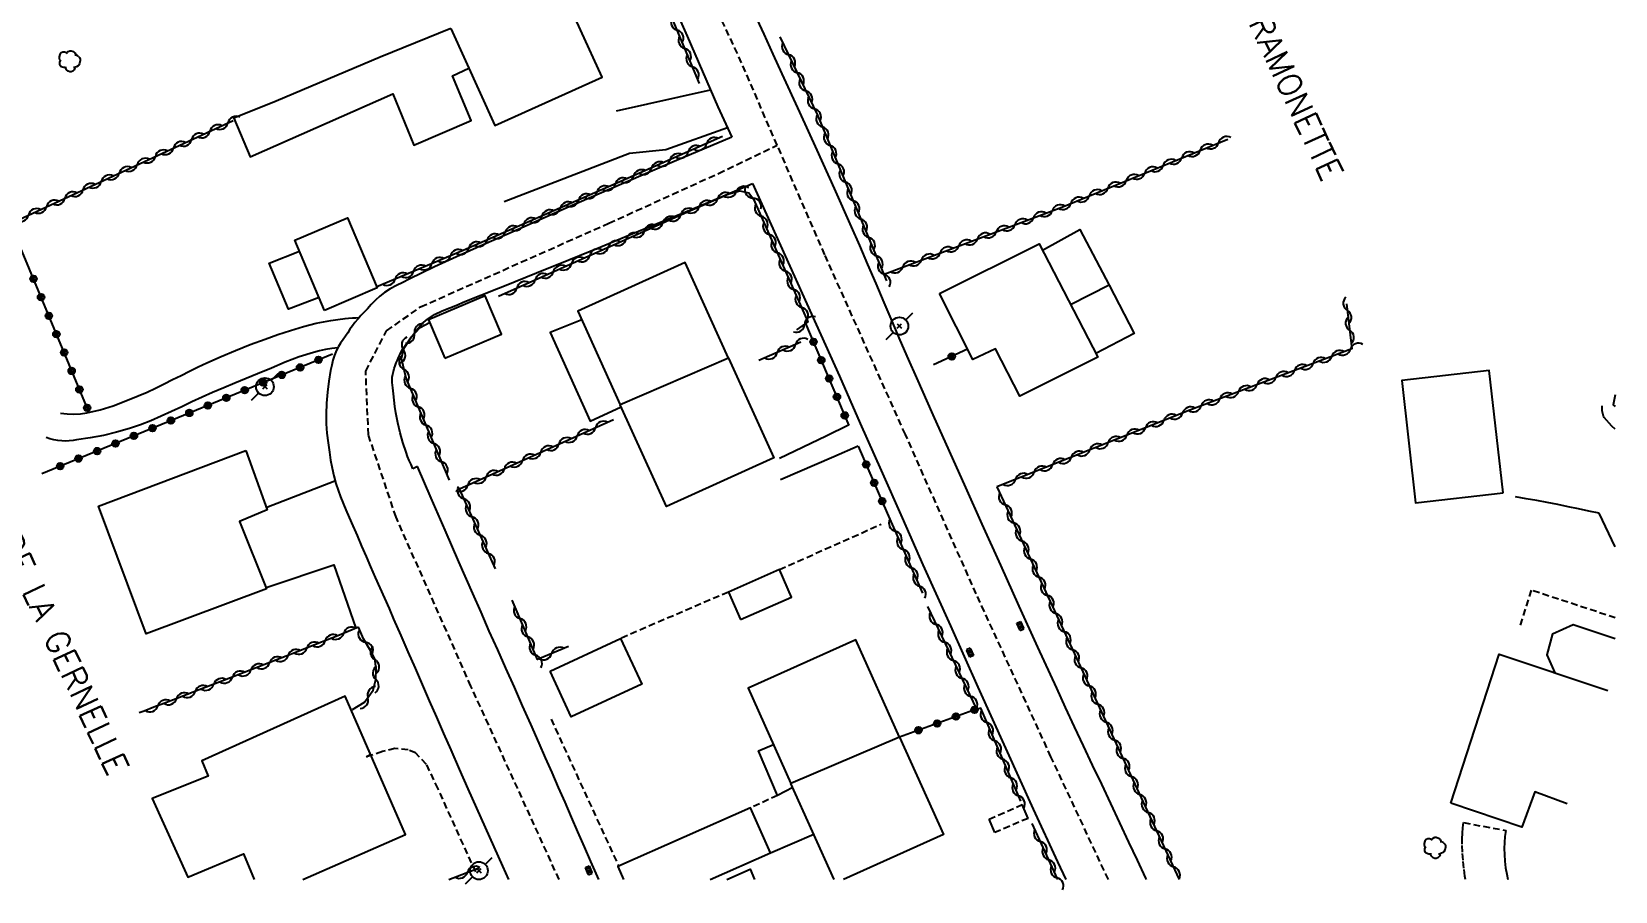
# Model space of a CAD drawing. Header units: millimetres. Extents: x 199000 to 200001, y 52999 to 53673.
# Drawn here: x 199881 to 200000, y 52999.1 to 53063.7 of the extents above; entities that cross this region are included whole.
import ezdxf
from ezdxf.enums import TextEntityAlignment as Align

# ---------------------------------------------------------------- set-up
doc = ezdxf.new("R2010")
doc.units = ezdxf.units.MM
doc.linetypes.add('DASHED', pattern=[0.75, 0.5, -0.25])
doc.layers.get('0').update_dxf_attribs({"linetype": 'CONTINUOUS'})
for name, color, linetype in [('W0001', 6, 'DASHED'), ('W0008', 7, 'CONTINUOUS'), ('W0017', 7, 'CONTINUOUS'), ('W0071', 7, 'CONTINUOUS'), ('W0101', 7, 'CONTINUOUS'), ('W0104', 1, 'CONTINUOUS'), ('W0105', 7, 'CONTINUOUS'), ('W0112', 1, 'DASHED'), ('W0300', 7, 'CONTINUOUS'), ('W0310', 3, 'CONTINUOUS'), ('W0323', 7, 'CONTINUOUS'), ('W0401', 7, 'CONTINUOUS'), ('W0473', 7, 'CONTINUOUS'), ('W0989', 7, 'CONTINUOUS'), ('W1102', 7, 'CONTINUOUS')]:
    doc.layers.add(name, color=color, linetype=linetype)
doc.styles.get("Standard").update_dxf_attribs({"font": 'romans.shx', "width": 0.85})

# ---------------------------------------------------------------- blocks, each defined once
blk = doc.blocks.new('T473')
for p, q in [((-0.166667, 0.166667), (0.166667, -0.166667)), ((-0.166667, -0.166667), (0.166667, 0.166667)), ((0.500001, 0.500001), (1.000002, 1.000002)), ((-1.000002, -1.000002), (-0.500001, -0.500001))]:
    blk.add_line(p, q)
blk.add_ellipse((0, 0), major_axis=(0.471405, 0.471405), ratio=1, start_param=5.4977871438, end_param=11.780972451)
blk = doc.blocks.new('T401')
for p, q in [((-0.3, 0.3), (0, 0.3)), ((-0.3, -0.25), (-0.3, 0.3)), ((-0.3, 0.15), (0, 0.15)), ((-0.3, 0), (0, 0)), ((0, 0.3), (0, -0.25)), ((-0.3, -0.15), (0, -0.15)), ((-0.3, -0.25), (-0.3, -0.3)), ((-0.3, -0.3), (0, -0.3)), ((0, -0.3), (0, -0.25))]:
    blk.add_line(p, q)
blk = doc.blocks.new('T300')
for p, q in [((-0.8, 0.51), (-0.86, 0.34)), ((-0.86, 0.34), (-0.86, 0.17)), ((-0.86, 0.17), (-0.74, 0.06)), ((-0.69, 0.63), (-0.8, 0.51)), ((-0.8, -0.06), (-0.74, 0.06)), ((-0.74, 0.06), (-0.69, 0.11)), ((-0.57, 0.69), (-0.69, 0.63)), ((-0.46, 0.69), (-0.57, 0.69)), ((-0.29, 0.63), (-0.46, 0.69)), ((-0.29, 0.63), (-0.17, 0.74)), ((-0.23, 0.57), (-0.29, 0.63)), ((-0.17, 0.74), (-0.06, 0.8)), ((-0.06, 0.8), (0.06, 0.8)), ((0.06, 0.8), (0.23, 0.74)), ((0.23, 0.74), (0.34, 0.63)), ((0.34, 0.63), (0.4, 0.51)), ((0.46, 0.46), (0.34, 0.46)), ((0.4, 0.51), (0.4, 0.46)), ((0.57, 0.4), (0.46, 0.46)), ((0.57, 0.4), (0.69, 0.29)), ((0.69, 0.29), (0.74, 0.17)), ((0.74, 0.06), (0.69, -0.17)), ((0.74, 0.17), (0.74, 0.06)), ((-0.8, -0.17), (-0.8, -0.06)), ((-0.8, -0.23), (-0.8, -0.17)), ((-0.74, -0.34), (-0.8, -0.23)), ((-0.69, -0.4), (-0.74, -0.34)), ((-0.51, -0.46), (-0.69, -0.4)), ((-0.4, -0.46), (-0.51, -0.46)), ((-0.4, -0.46), (-0.34, -0.46)), ((-0.34, -0.46), (-0.34, -0.4)), ((-0.34, -0.51), (-0.34, -0.46)), ((-0.29, -0.63), (-0.34, -0.51)), ((-0.17, -0.74), (-0.29, -0.63)), ((-0.06, -0.8), (-0.17, -0.74)), ((0.06, -0.8), (-0.06, -0.8)), ((0.17, -0.74), (0.06, -0.8)), ((0.23, -0.69), (0.17, -0.74)), ((0.29, -0.46), (0.23, -0.46)), ((0.29, -0.63), (0.23, -0.69)), ((0.46, -0.4), (0.29, -0.46)), ((0.34, -0.51), (0.29, -0.63)), ((0.34, -0.51), (0.34, -0.46)), ((0.57, -0.34), (0.46, -0.4)), ((0.63, -0.29), (0.57, -0.34)), ((0.69, -0.17), (0.63, -0.29))]:
    blk.add_line(p, q)
blk = doc.blocks.new('t323o')
at = {"color": 0, "linetype": 'Continuous'}
for radius in [0.25, 0.15]:
    blk.add_circle((0, 0), radius, dxfattribs=at)
blk = doc.blocks.new('t310o')
at = {"color": 0, "linetype": 'Continuous'}
for centre, start, end in [((-0.5, 0.38), 216.8699, 323.1304), ((0.5, -0.37), 36.8699, 143.1303)]:
    blk.add_arc(centre, 0.625, start, end, dxfattribs=at)

msp = doc.modelspace()

# ---------------------------------------------------------------- linework, layer by layer
at = {"layer": 'W0001'}
for points in [[(199937.03, 53055.2), (199934.04, 53062.09), (199928.75, 53073.44), (199923.05, 53086.5), (199917.1, 53099.45), (199915, 53103.72)], [(199920.64, 53000), (199920.02, 53001.38), (199914.02, 53014.54), (199908.39, 53027.24), (199906.32, 53033.42), (199906.11, 53038.22), (199907.68, 53041.25), (199910.24, 53043.05), (199924.37, 53049.33), (199932.62, 53053.08), (199937.03, 53055.2)], [(199961.91, 53000), (199957.6, 53009.23), (199951.98, 53021.47), (199946.66, 53033.46), (199940.6, 53046.97), (199937.03, 53055.2)]]:
    msp.add_lwpolyline(points, dxfattribs=at)
at = {"layer": 'W0008'}
for points in [[(199929.08, 53066.04), (199930.26, 53063.39), (199931.42, 53060.73), (199932.58, 53058.08)], [(199964.77, 53000), (199964.72, 53000.1), (199964.09, 53001.46), (199963.45, 53002.82), (199962.77, 53004.27), (199962.09, 53005.71), (199961.41, 53007.16), (199960.73, 53008.6), (199960.05, 53010.04), (199959.37, 53011.49), (199958.7, 53012.94), (199958.03, 53014.39), (199956.62, 53017.46), (199955.22, 53020.54), (199953.83, 53023.63), (199952.44, 53026.71), (199951.2, 53029.46), (199949.97, 53032.2), (199948.74, 53034.94), (199947.52, 53037.7), (199946.9, 53039.11), (199946.28, 53040.54), (199945.67, 53041.96), (199945.07, 53043.38), (199944.46, 53044.81), (199943.85, 53046.23), (199943.24, 53047.65), (199942.61, 53049.07), (199941.33, 53051.95), (199940.03, 53054.82), (199938.72, 53057.69), (199937.41, 53060.55), (199936.72, 53062.05), (199936.04, 53063.55), (199935.35, 53065.05)], [(199932.58, 53058.08), (199933.61, 53055.79)], [(199933.61, 53055.79), (199929.47, 53054.04), (199925.34, 53052.27), (199921.23, 53050.48), (199917.11, 53048.67), (199915.17, 53047.8), (199913.22, 53046.94), (199911.29, 53046.05), (199909.37, 53045.12), (199908.9, 53044.89), (199908.43, 53044.66), (199907.96, 53044.41), (199907.52, 53044.13), (199907.17, 53043.85), (199906.84, 53043.55), (199906.52, 53043.23), (199906.24, 53042.89)], [(199909.66, 53030.88), (199909.52, 53031.19), (199909.38, 53031.49), (199909.25, 53031.81), (199909.14, 53032.12), (199908.91, 53032.85), (199908.71, 53033.59), (199908.53, 53034.34), (199908.38, 53035.09), (199908.3, 53035.56), (199908.24, 53036.03), (199908.19, 53036.5), (199908.14, 53036.97), (199908.12, 53037.17), (199908.1, 53037.36), (199908.1, 53037.56), (199908.11, 53037.76), (199908.15, 53037.98), (199908.2, 53038.2), (199908.26, 53038.41), (199908.33, 53038.62), (199908.4, 53038.83), (199908.49, 53039.04), (199908.58, 53039.24), (199908.67, 53039.44), (199908.81, 53039.71), (199908.96, 53039.96), (199909.12, 53040.21), (199909.3, 53040.45), (199909.63, 53040.9), (199909.97, 53041.34), (199910.34, 53041.76), (199910.76, 53042.13), (199911.29, 53042.47), (199911.86, 53042.74), (199912.44, 53042.98), (199913.01, 53043.21), (199913.44, 53043.4), (199913.88, 53043.58), (199914.32, 53043.76), (199914.76, 53043.93), (199915.21, 53044.11), (199915.65, 53044.28), (199916.09, 53044.45), (199916.53, 53044.63), (199918.95, 53045.6), (199921.37, 53046.58), (199923.78, 53047.56), (199926.19, 53048.55), (199928.44, 53049.48), (199930.69, 53050.42), (199932.94, 53051.37), (199935.18, 53052.32)], [(199935.18, 53052.32), (199941.72, 53037.84)], [(199906.24, 53042.89), (199905.99, 53042.64), (199905.75, 53042.39), (199905.52, 53042.13), (199905.29, 53041.86), (199905.11, 53041.61), (199904.93, 53041.36), (199904.76, 53041.1), (199904.59, 53040.85), (199904.41, 53040.59), (199904.23, 53040.33), (199904.07, 53040.07), (199903.92, 53039.79), (199903.77, 53039.42), (199903.65, 53039.04), (199903.56, 53038.66), (199903.47, 53038.27), (199903.33, 53037.46), (199903.23, 53036.64), (199903.17, 53035.81), (199903.14, 53034.99), (199903.15, 53034.26), (199903.2, 53033.55), (199903.28, 53032.83), (199903.38, 53032.12), (199903.47, 53031.52), (199903.58, 53030.93), (199903.71, 53030.35), (199903.87, 53029.77), (199904.22, 53028.77), (199904.62, 53027.79), (199905.04, 53026.82), (199905.46, 53025.85), (199905.8, 53025.07), (199906.14, 53024.28), (199906.48, 53023.5), (199906.83, 53022.71), (199907.17, 53021.93), (199907.52, 53021.15), (199907.87, 53020.37), (199908.21, 53019.58), (199908.75, 53018.35), (199909.28, 53017.12), (199909.82, 53015.89), (199910.35, 53014.66), (199910.88, 53013.43), (199911.42, 53012.2), (199911.96, 53010.97), (199912.5, 53009.75), (199913.14, 53008.29), (199913.79, 53006.83), (199914.44, 53005.37), (199915.09, 53003.92), (199915.74, 53002.46), (199916.39, 53001.01), (199916.84, 53000)], [(199941.72, 53037.84), (199943.27, 53034.28), (199944.84, 53030.74), (199946.41, 53027.19), (199947.98, 53023.65), (199950.04, 53019.06), (199952.1, 53014.47), (199954.18, 53009.88), (199956.27, 53005.3), (199958.1, 53001.34), (199958.72, 53000)], [(199910.01, 53031.06), (199909.66, 53030.88)], [(199923.63, 53000), (199923.03, 53001.36), (199922.54, 53002.47), (199922.06, 53003.58), (199921.57, 53004.7), (199921.09, 53005.81), (199920.6, 53006.93), (199920.11, 53008.04), (199919.63, 53009.15), (199919.14, 53010.26), (199918.52, 53011.67), (199917.9, 53013.07), (199917.28, 53014.47), (199916.65, 53015.88), (199916.03, 53017.28), (199915.4, 53018.68), (199914.78, 53020.09), (199914.17, 53021.49), (199913.12, 53023.88), (199912.08, 53026.27), (199911.04, 53028.66), (199910.01, 53031.06)]]:
    msp.add_lwpolyline(points, dxfattribs=at)
at = {"layer": 'W0017'}
for points in [[(199924.96, 53057.79), (199932.01, 53059.35)], [(199933.29, 53056.5), (199928.67, 53054.85), (199925.93, 53054.58), (199916.52, 53050.94)], [(200000, 53033.86), (199999.74, 53034.07), (199999.17, 53034.73), (199999.12, 53034.82), (199999.08, 53034.92), (199999.06, 53035.02), (199999.04, 53035.12), (199999.02, 53035.24), (199999.01, 53035.37), (199999.01, 53035.49), (199999.02, 53035.62)], [(199942.39, 53034.16), (199940.7, 53033.33), (199937.19, 53031.65)], [(199943.12, 53032.57), (199941.29, 53031.77), (199937.28, 53030.04)], [(199898.68, 53027.98), (199903.8, 53029.97)], [(199998.78, 53027.53), (199998, 53027.7), (199997.23, 53027.86), (199996.45, 53028.02), (199995.67, 53028.18), (199994.88, 53028.33), (199994.09, 53028.49), (199993.3, 53028.63), (199992.51, 53028.77)], [(200000, 53025.01), (199998.78, 53027.53)], [(199898.7, 53021.98), (199903.72, 53023.66), (199905.38, 53018.89)]]:
    msp.add_lwpolyline(points, dxfattribs=at)
at = {"layer": 'W0071'}
for points in [[(199883.18, 53035.06), (199883.68, 53035.01), (199884.18, 53034.99), (199884.68, 53035.01), (199885.17, 53035.07), (199886.17, 53035.3), (199887.14, 53035.61), (199888.08, 53035.98), (199889.02, 53036.36), (199889.68, 53036.64), (199890.32, 53036.94), (199890.97, 53037.25), (199891.6, 53037.58), (199892.24, 53037.9), (199892.88, 53038.22), (199893.52, 53038.53), (199894.17, 53038.83), (199895.25, 53039.31), (199896.34, 53039.77), (199897.44, 53040.22), (199898.55, 53040.63), (199899.5, 53040.96), (199900.46, 53041.27), (199901.43, 53041.56), (199902.4, 53041.81), (199902.94, 53041.92), (199903.48, 53042.02), (199904.02, 53042.09), (199904.56, 53042.16), (199904.83, 53042.19), (199905.11, 53042.22), (199905.38, 53042.23), (199905.65, 53042.25)], [(199904.02, 53039.96), (199903.56, 53039.91), (199903.1, 53039.84), (199902.65, 53039.74), (199902.2, 53039.62), (199901.12, 53039.28), (199900.07, 53038.88), (199899.03, 53038.45), (199897.99, 53038.02), (199897.14, 53037.67), (199896.29, 53037.32), (199895.44, 53036.96), (199894.6, 53036.6), (199893.82, 53036.26), (199893.05, 53035.9), (199892.29, 53035.54), (199891.52, 53035.18), (199890.75, 53034.82), (199889.97, 53034.49), (199889.18, 53034.17), (199888.37, 53033.9), (199887.39, 53033.62), (199886.4, 53033.39), (199885.4, 53033.21), (199884.39, 53033.05), (199884.12, 53033.01), (199883.84, 53032.98), (199883.56, 53032.96), (199883.27, 53032.97), (199882.97, 53033), (199882.68, 53033.05), (199882.39, 53033.12), (199882.1, 53033.22)]]:
    msp.add_lwpolyline(points, dxfattribs=at)
at = {"layer": 'W0101'}
for points in [[(199912.52, 53063.97), (199915.82, 53056.67), (199923.87, 53060.31), (199920.63, 53067.46)], [(199933.37, 53039.2), (199930.11, 53046.38), (199922.05, 53042.72), (199925.24, 53035.69)], [(199933.37, 53039.2), (199936.78, 53031.7), (199928.72, 53028.04), (199925.24, 53035.69)], [(199946.23, 53010.7), (199942.94, 53018.02), (199934.84, 53014.38), (199938.05, 53007.23)], [(199987.64, 53005.75), (199991.26, 53016.93), (199999.44, 53014.21)], [(199901.39, 53000), (199909.09, 53003.39), (199904.57, 53013.79), (199893.8, 53008.92), (199894.28, 53007.78), (199890.06, 53006.1), (199892.76, 53000.17), (199896.93, 53001.93), (199897.74, 53000)], [(199946.23, 53010.7), (199949.52, 53003.38), (199942, 53000)], [(199941.3, 53000), (199938.05, 53007.23)], [(199996.37, 53005.69), (199993.95, 53006.6), (199992.97, 53003.94), (199987.64, 53005.75)]]:
    msp.add_lwpolyline(points, dxfattribs=at)
for points in [[(199949.22, 53044.05), (199956.72, 53047.78), (199961.11, 53039.26), (199955.25, 53036.33), (199953.43, 53039.88), (199951.72, 53039.08)], [(199991.58, 53029.06), (199990.53, 53038.26), (199983.95, 53037.52), (199984.99, 53028.31)], [(199897.1, 53032.26), (199898.7, 53027.78), (199896.64, 53026.92), (199898.65, 53021.86), (199889.62, 53018.47), (199886.04, 53028.06)]]:
    msp.add_lwpolyline(points, close=True, dxfattribs=at)
at = {"layer": 'W0104'}
for points in [[(199912.52, 53063.97), (199907.21, 53061.81), (199899.38, 53058.52), (199896.2, 53057.24), (199897.43, 53054.33), (199908.15, 53059.05), (199909.74, 53055.21), (199914.04, 53057.05), (199912.63, 53060.42), (199913.87, 53061)], [(199956.96, 53047.32), (199959.76, 53048.85), (199961.97, 53044.67), (199959.07, 53043.21)], [(199902.61, 53043.75), (199900.32, 53042.87), (199898.87, 53046.32), (199901.13, 53047.23)], [(199961.97, 53044.67), (199963.86, 53041.05), (199960.96, 53039.55)], [(199922.35, 53042.06), (199919.98, 53041.11), (199922.98, 53034.46), (199925.31, 53035.53)], [(199995.29, 53018.48), (199996.82, 53019.16), (200000, 53018.12)], [(199995.29, 53018.48), (199994.85, 53016.9), (199995.46, 53015.53)], [(199938.2, 53006.91), (199937.06, 53006.32), (199935.63, 53009.68), (199936.74, 53010.16)], [(199931.99, 53000), (199936.53, 53002.01), (199935.03, 53005.4), (199925.06, 53000.99), (199925.49, 53000)], [(199936.53, 53002.01), (199939.77, 53003.41)], [(199933.24, 53000), (199934.99, 53000.77), (199935.33, 53000)]]:
    msp.add_lwpolyline(points, dxfattribs=at)
for points in [[(199903.02, 53042.78), (199900.78, 53048.05), (199904.74, 53049.73), (199906.98, 53044.47)], [(199912.06, 53039.18), (199916.32, 53040.99), (199915.09, 53043.87), (199910.84, 53042.06)], [(199934.27, 53019.54), (199938.1, 53021.23), (199937.19, 53023.3), (199933.36, 53021.61)], [(199919.96, 53015.67), (199925.26, 53018.13), (199926.86, 53014.69), (199921.56, 53012.23)]]:
    msp.add_lwpolyline(points, close=True, dxfattribs=at)
at = {"layer": 'W0105'}
for points in [[(199955.88, 53004.6), (199955.44, 53005.64)], [(199953.39, 53003.55), (199952.95, 53004.55)]]:
    msp.add_lwpolyline(points, dxfattribs=at)
at = {"layer": 'W0112'}
for points in [[(199937.19, 53023.3), (199944.84, 53026.71)], [(199933.36, 53021.61), (199925.26, 53018.13)], [(200000, 53019.67), (199993.68, 53021.75), (199992.79, 53018.9)], [(199920.04, 53012.05), (199925.11, 53001.01)], [(199914.38, 53000.57), (199911.55, 53006.81), (199910.68, 53008.66), (199909.86, 53009.53), (199909.3, 53009.75), (199908.31, 53009.86), (199907.37, 53009.62), (199906.16, 53009.22), (199906.48, 53009.41)], [(199937.06, 53006.32), (199935.03, 53005.4)], [(199952.95, 53004.55), (199955.44, 53005.64)], [(199955.88, 53004.6), (199953.39, 53003.55)], [(199988.74, 53000), (199988.7, 53000.25), (199988.63, 53000.85), (199988.56, 53001.45), (199988.52, 53002.06), (199988.5, 53002.67), (199988.5, 53003.07), (199988.52, 53003.48), (199988.55, 53003.88), (199988.6, 53004.28)], [(199988.6, 53004.28), (199991.77, 53003.69)], [(199991.77, 53003.69), (199991.71, 53003.24), (199991.68, 53002.79), (199991.66, 53002.33), (199991.67, 53001.88), (199991.7, 53001.38), (199991.76, 53000.89), (199991.84, 53000.4), (199991.92, 53000)]]:
    msp.add_lwpolyline(points, dxfattribs=at)
at = {"layer": 'W0310'}
for points in [[(199931.19, 53059.84), (199926.93, 53070.03), (199920.62, 53067.48)], [(199945.27, 53045.01), (199943.18, 53050), (199940.07, 53057.45), (199937.24, 53063.35)], [(199879.42, 53049.31), (199896.16, 53057.05)], [(199932.92, 53055.84), (199924.54, 53052.14), (199913.43, 53047.29), (199906.94, 53044.56)], [(199945.07, 53045.51), (199958.42, 53050.54), (199970.88, 53055.66)], [(199916.1, 53043.84), (199930.29, 53050.19), (199933.4, 53051.53), (199934.21, 53051.77), (199934.9, 53051.63), (199935.26, 53051.13), (199939.34, 53041.92), (199938.47, 53041.32)], [(199979.81, 53043.27), (199980.2, 53039.9), (199968.02, 53035.29), (199953.54, 53029.52)], [(199912.41, 53030.02), (199909.16, 53037.68), (199908.8, 53039.17), (199908.98, 53039.91), (199909.55, 53040.79), (199910.2, 53041.5), (199910.91, 53041.88)], [(199938.81, 53040.39), (199935.65, 53039.01)], [(200000, 53036.44), (199999.83, 53035.68), (200000, 53035.56)], [(199915.86, 53023.35), (199913.16, 53029.36), (199924.73, 53034.57)], [(199953.54, 53029.52), (199959.03, 53017.67), (199964.53, 53005.82), (199967.24, 53000)], [(199945.29, 53027.55), (199947.94, 53021.53)], [(199921.34, 53017.53), (199919.03, 53016.53), (199917.12, 53021)], [(199948.31, 53020.53), (199952.01, 53012.82)], [(199905.56, 53018.96), (199904.01, 53018.33), (199902.46, 53017.71), (199900.9, 53017.1), (199899.35, 53016.48), (199897.43, 53015.73), (199895.51, 53014.99), (199893.59, 53014.25), (199891.67, 53013.51), (199890.94, 53013.23), (199890.2, 53012.95), (199889.47, 53012.67), (199889.09, 53012.53)], [(199905.11, 53012.78), (199906.03, 53013.33), (199906.67, 53014.23), (199906.87, 53015.03), (199906.91, 53015.86), (199906.8, 53016.6), (199906.5, 53017.18), (199905.95, 53018.1), (199905.56, 53018.96)], [(199955.34, 53005.9), (199952.32, 53012.88), (199952.01, 53012.82)], [(199958.12, 53000), (199956.19, 53004.22)], [(199912.36, 53000), (199914.64, 53000.88)]]:
    msp.add_lwpolyline(points, dxfattribs=at)
at = {"layer": 'W0323'}
for points in [[(199885.25, 53035.27), (199879.42, 53049.31)], [(199942.43, 53034.13), (199939.17, 53041.8)], [(199903.61, 53039.5), (199881.77, 53030.5)], [(199951.33, 53039.86), (199948.78, 53038.69)], [(199943.12, 53032.57), (199945.29, 53027.55)], [(199952.01, 53012.82), (199946.23, 53010.7)]]:
    msp.add_lwpolyline(points, dxfattribs=at)
at = {"layer": 'W1102'}
for points in [[(199933.37, 53039.2), (199925.24, 53035.69)], [(199946.23, 53010.7), (199938.05, 53007.23)]]:
    msp.add_lwpolyline(points, dxfattribs=at)

# ---------------------------------------------------------------- block references
at = {"layer": 'W0300'}
for p in [(199883.93, 53061.5), (199986.49, 53002.38)]:
    msp.add_blockref('T300', p, dxfattribs=at)
at = {"layer": 'W0310'}
for p, rotation in [((199929.52, 53063.85), 112.6837024519701), ((199930.09, 53062.47), 112.6837024519701), ((199937.89, 53062), 115.5860661533011), ((199930.67, 53061.09), 112.6837024519701), ((199938.54, 53060.65), 115.5860661533011), ((199939.18, 53059.29), 115.5860661533011), ((199939.83, 53057.94), 115.5860661533011), ((199894.4, 53056.24), 24.82959906513612), ((199895.76, 53056.87), 24.82959906513612), ((199940.43, 53056.57), 112.6608146778052), ((199891.67, 53054.98), 24.82959906513612), ((199893.03, 53055.61), 24.82959906513612), ((199931.71, 53055.3), 203.8360785438074), ((199941.01, 53055.18), 112.6608146778052), ((199970.19, 53055.38), 22.32780264914949), ((199888.95, 53053.72), 24.82959906513612), ((199890.31, 53054.35), 24.82959906513612), ((199928.97, 53054.09), 203.8360785438074), ((199930.34, 53054.7), 203.8360785438074), ((199941.59, 53053.8), 112.6608146778052), ((199967.42, 53054.24), 22.32780264914949), ((199968.81, 53054.81), 22.32780264914949), ((199886.23, 53052.46), 24.82959906513612), ((199887.59, 53053.09), 24.82959906513612), ((199926.22, 53052.88), 203.8360785438074), ((199927.59, 53053.48), 203.8360785438074), ((199942.17, 53052.42), 112.6608146778052), ((199963.26, 53052.53), 22.32780264914949), ((199964.64, 53053.1), 22.32780264914949), ((199966.03, 53053.67), 22.32780264914949), ((199884.87, 53051.83), 24.82959906513612), ((199923.48, 53051.67), 203.5609266102615), ((199924.85, 53052.27), 203.8360785438074), ((199933.95, 53051.69), 17.14278193657079), ((199935.21, 53051.21), 306.1840863876614), ((199942.75, 53051.03), 112.6608146778052), ((199960.48, 53051.39), 22.32780264914949), ((199961.87, 53051.96), 22.32780264914949), ((199882.14, 53050.57), 24.82959906513612), ((199883.51, 53051.2), 24.82959906513612), ((199920.73, 53050.47), 203.5609266102615), ((199922.1, 53051.07), 203.5609266102615), ((199931.17, 53050.57), 23.15420615539894), ((199932.55, 53051.16), 23.15420615539894), ((199935.83, 53049.85), 293.8747696329721), ((199957.7, 53050.27), 20.641109514671), ((199959.09, 53050.82), 22.32780264914949), ((199880.78, 53049.94), 24.82959906513612), ((199917.98, 53049.27), 203.5609266102615), ((199919.35, 53049.87), 203.5609266102615), ((199928.43, 53049.36), 24.12048083065882), ((199929.79, 53049.97), 24.12048083065882), ((199943.32, 53049.65), 112.8079782757302), ((199954.89, 53049.21), 20.641109514671), ((199956.29, 53049.74), 20.641109514671), ((199915.23, 53048.07), 203.5609266102615), ((199916.6, 53048.67), 203.5609266102615), ((199925.69, 53048.13), 24.12048083065882), ((199927.06, 53048.75), 24.12048083065882), ((199936.44, 53048.48), 293.8747696329721), ((199943.91, 53048.27), 112.8079782757302), ((199952.08, 53048.15), 20.641109514671), ((199953.49, 53048.68), 20.641109514671), ((199912.47, 53046.89), 202.8265452264004), ((199913.85, 53047.47), 203.5609266102615), ((199922.95, 53046.91), 24.12048083065882), ((199924.32, 53047.52), 24.12048083065882), ((199937.05, 53047.1), 293.8747696329721), ((199944.49, 53046.88), 112.8079782757302), ((199947.87, 53046.57), 20.641109514671), ((199949.28, 53047.1), 20.641109514671), ((199950.68, 53047.63), 20.641109514671), ((199909.71, 53045.72), 202.8265452264004), ((199911.09, 53046.3), 202.8265452264004), ((199920.21, 53045.68), 24.12048083065882), ((199921.58, 53046.29), 24.12048083065882), ((199937.65, 53045.73), 293.8747696329721), ((199945.07, 53045.5), 112.8079782757302), ((199946.47, 53046.04), 20.641109514671), ((199908.32, 53045.14), 202.8265452264004), ((199917.47, 53044.46), 24.12048083065882), ((199918.84, 53045.07), 24.12048083065882), ((199938.26, 53044.36), 293.8747696329721), ((199938.87, 53042.99), 293.8747696329721), ((199979.86, 53042.78), 276.6083249376854), ((199939.08, 53041.73), 214.1852780132305), ((199909.78, 53041.04), 47.424213111049), ((199980.04, 53041.29), 276.6083249376854), ((199908.96, 53039.8), 75.98205020247633), ((199937.02, 53039.61), 203.5741519823758), ((199938.4, 53040.21), 203.5741519823758), ((199980.1, 53039.87), 200.7692752044628), ((199909, 53038.34), 103.7637544974476), ((199975.89, 53038.27), 200.7692752044628), ((199977.29, 53038.8), 200.7692752044628), ((199978.69, 53039.33), 200.7692752044628), ((199909.49, 53036.92), 112.9211290922092), ((199973.08, 53037.21), 200.7692752044628), ((199974.49, 53037.74), 200.7692752044628), ((199910.07, 53035.54), 112.9211290922092), ((199970.28, 53036.14), 200.7692752044628), ((199971.68, 53036.68), 200.7692752044628), ((199967.48, 53035.07), 201.7099460004814), ((199968.88, 53035.61), 200.7692752044628), ((199910.65, 53034.16), 112.9211290922092), ((199923.37, 53033.96), 24.23844980725271), ((199964.69, 53033.96), 201.7099460004814), ((199966.08, 53034.52), 201.7099460004814), ((199911.24, 53032.78), 112.9211290922092), ((199920.63, 53032.73), 24.23844980725271), ((199922, 53033.34), 24.23844980725271), ((199960.51, 53032.3), 201.7099460004814), ((199961.9, 53032.85), 201.7099460004814), ((199963.3, 53033.41), 201.7099460004814), ((199911.82, 53031.4), 112.9211290922092), ((199917.9, 53031.49), 24.23844980725271), ((199919.26, 53032.11), 24.23844980725271), ((199957.72, 53031.19), 201.7099460004814), ((199959.12, 53031.74), 201.7099460004814), ((199915.16, 53030.26), 24.23844980725271), ((199916.53, 53030.88), 24.23844980725271), ((199954.93, 53030.08), 201.7099460004814), ((199956.33, 53030.63), 201.7099460004814), ((199913.79, 53029.65), 24.23844980725271), ((199913.49, 53028.62), 114.1635816764101), ((199914.11, 53027.26), 114.1635816764101), ((199954.17, 53028.16), 294.8609332073461), ((199945.9, 53026.18), 293.7660834708221), ((199954.8, 53026.8), 294.8609332073461), ((199914.72, 53025.89), 114.1635816764101), ((199946.5, 53024.8), 293.7660834708221), ((199955.43, 53025.44), 294.8609332073461), ((199915.34, 53024.52), 114.1635816764101), ((199956.06, 53024.08), 294.8609332073461), ((199947.11, 53023.43), 293.7660834708221), ((199956.69, 53022.72), 294.8609332073461), ((199947.71, 53022.06), 293.7660834708221), ((199957.32, 53021.36), 294.8609332073461), ((199957.96, 53020), 294.8609332073461), ((199917.71, 53019.62), 113.1056031251264), ((199948.96, 53019.18), 295.6306218669471), ((199904.46, 53018.52), 201.950867483581), ((199906.11, 53017.84), 120.8815269573422), ((199918.3, 53018.24), 113.1056031251264), ((199949.61, 53017.83), 295.6306218669471), ((199958.59, 53018.63), 294.8609332073461), ((199900.28, 53016.85), 201.5022469992253), ((199901.68, 53017.4), 201.6517862855441), ((199903.07, 53017.96), 201.8013264469524), ((199906.81, 53016.52), 98.48557076302252), ((199918.89, 53016.86), 113.1056031251264), ((199920.08, 53016.99), 203.3328143339577), ((199950.26, 53016.47), 295.6306218669471), ((199959.22, 53017.27), 294.8989203527631), ((199897.49, 53015.76), 201.3050128177792), ((199898.89, 53016.3), 201.3050128177792), ((199959.85, 53015.91), 294.8989203527631), ((199894.69, 53014.68), 201.0303116307081), ((199896.09, 53015.22), 201.1088256203734), ((199906.87, 53015.03), 86.96547386636924), ((199950.91, 53015.12), 295.6306218669471), ((199960.48, 53014.55), 294.8989203527631), ((199891.89, 53013.6), 201.0694727803897), ((199893.29, 53014.14), 201.0694727803897), ((199906.28, 53013.68), 54.7723546994718), ((199951.56, 53013.77), 295.6306218669471), ((199961.11, 53013.19), 294.8989203527631), ((199890.49, 53013.06), 200.8580936414257), ((199952.79, 53011.8), 113.3697107621092), ((199961.74, 53011.83), 294.8989203527631), ((199962.37, 53010.47), 294.8989203527631), ((199953.39, 53010.42), 113.3697107621092), ((199953.98, 53009.04), 113.3697107621092), ((199963.01, 53009.11), 294.8989203527631), ((199954.58, 53007.66), 113.3697107621092), ((199963.64, 53007.75), 294.8989203527631), ((199955.17, 53006.29), 113.3697107621092), ((199964.27, 53006.39), 294.8989203527631), ((199964.9, 53005.03), 294.9369064498063), ((199965.53, 53003.67), 294.9369064498063), ((199956.81, 53002.86), 114.5270573683551), ((199966.17, 53002.31), 294.9369064498063), ((199957.44, 53001.49), 114.5270573683551), ((199966.8, 53000.95), 294.9369064498063), ((199913.76, 53000.54), 21.10306399605842), ((199958.06, 53000.13), 114.5270573683551)]:
    msp.add_blockref('t310o', p, dxfattribs=dict(at, rotation=rotation))
at = {"layer": 'W0323'}
for p, rotation in [((199881.15, 53045.15), 112.5569252081608), ((199881.72, 53043.77), 112.5569252081608), ((199882.3, 53042.38), 112.5569252081608), ((199882.87, 53041), 112.5569252081608), ((199939.76, 53040.42), 112.971069862171), ((199883.45, 53039.61), 112.5569252081608), ((199901.18, 53038.5), 202.4090899386456), ((199902.57, 53039.07), 202.4090899386456), ((199940.34, 53039.04), 112.971069862171), ((199950.14, 53039.32), 204.5740685457316), ((199884.02, 53038.23), 112.5569252081608), ((199898.41, 53037.36), 202.4090899386456), ((199899.8, 53037.93), 202.4090899386456), ((199940.93, 53037.66), 112.971069862171), ((199884.6, 53036.84), 112.5569252081608), ((199895.64, 53036.21), 202.4090899386456), ((199897.02, 53036.79), 202.4090899386456), ((199941.52, 53036.28), 112.971069862171), ((199885.18, 53035.45), 112.5569252081608), ((199892.86, 53035.07), 202.4090899386456), ((199894.25, 53035.64), 202.4090899386456), ((199890.09, 53033.93), 202.4090899386456), ((199891.48, 53034.5), 202.4090899386456), ((199942.1, 53034.89), 112.971069862171), ((199887.32, 53032.78), 202.4090899386456), ((199888.7, 53033.36), 202.4090899386456), ((199884.54, 53031.64), 202.4090899386456), ((199885.93, 53032.21), 202.4090899386456), ((199883.16, 53031.07), 202.4090899386456), ((199943.72, 53031.2), 293.3979487190881), ((199944.31, 53029.82), 293.3979487190881), ((199944.91, 53028.44), 293.3979487190881), ((199951.86, 53012.76), 200.1031149841004), ((199947.64, 53011.22), 200.1031149841004), ((199949.05, 53011.73), 200.1031149841004), ((199950.46, 53012.25), 200.1031149841004)]:
    msp.add_blockref('t323o', p, dxfattribs=dict(at, rotation=rotation))
at = {"layer": 'W0401'}
for p, rotation in [((199955.44, 53019.13), 24.35169075069047), ((199951.37, 53016.99), 204.1883039743218), ((199923.01, 53000.76), 23.69973553403442)]:
    msp.add_blockref('T401', p, dxfattribs=dict(at, rotation=rotation))
at = {"layer": 'W0473'}
for p in [(199946.21, 53041.6), (199898.54, 53037.04), (199914.62, 53000.67)]:
    msp.add_blockref('T473', p, dxfattribs=at)

# ---------------------------------------------------------------- texts
at = {"layer": 'W0989'}
for s, p in [('RUE DE LA RAMONETTE', (199973.07, 53065.04)), ('RUE DE LA GERNELLE', (199882.2, 53019.6))]:
    msp.add_text(s, height=1.75, rotation=295.0191, dxfattribs=at).set_placement(p, align=Align.MIDDLE_CENTER)

doc.saveas('drawing.dxf')
